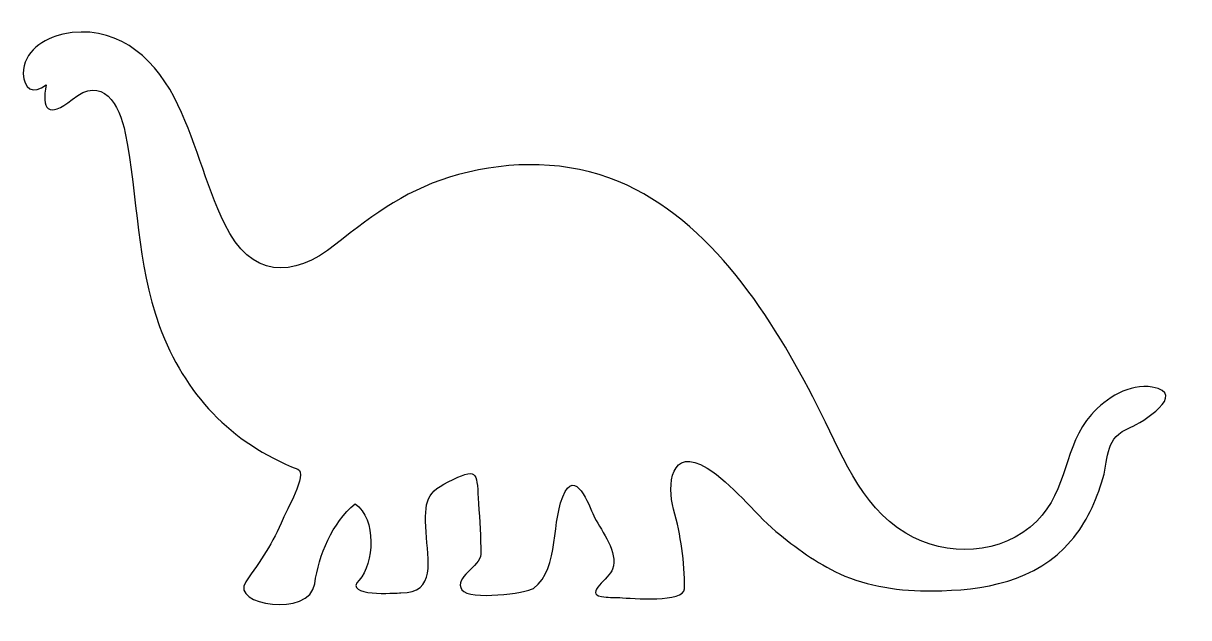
# Model space of a CAD drawing. Header units: centimetres. Extents: x -10 to 10.4, y -5.2 to 5.1.
import ezdxf

# ---------------------------------------------------------------- set-up
doc = ezdxf.new("R2010")
doc.units = ezdxf.units.CM
doc.header["$MEASUREMENT"] = 0
doc.layers.add('Camada 1', color=7, linetype='Continuous')

msp = doc.modelspace()

# ---------------------------------------------------------------- linework, layer by layer
at = {"layer": 'Camada 1'}
msp.add_open_spline([(-6.08005, -4.59032), (-5.81549, -4.21189), (-5.6101, -3.92264), (-5.42825, -3.48537), (-5.42825, -3.48537), (-5.38647, -3.38472), (-4.99185, -2.69554), (-5.17253, -2.62992), (-5.17253, -2.62992), (-6.34458, -2.16383), (-7.145, -1.32486), (-7.58079, -0.14014), (-7.58079, -0.14014), (-7.99216, 0.97868), (-7.951, 2.08718), (-8.17933, 3.22539), (-8.17933, 3.22539), (-8.2791, 3.72093), (-8.56864, 4.24385), (-9.10537, 3.80893), (-9.10537, 3.80893), (-9.52675, 3.46788), (-9.63888, 3.64798), (-9.55736, 4.0673), (-9.55736, 4.0673), (-9.78249, 3.8751), (-9.95582, 4.01017), (-9.95582, 4.25941), (-9.95582, 4.25941), (-9.95582, 4.64665), (-9.60475, 4.8703), (-9.26431, 4.9465), (-9.26431, 4.9465), (-8.38947, 5.13602), (-7.71618, 4.59161), (-7.32894, 3.85184), (-7.32894, 3.85184), (-6.95993, 3.14413), (-6.78953, 2.35345), (-6.44349, 1.63659), (-6.44349, 1.63659), (-5.99798, 0.71319), (-5.27408, 0.67494), (-4.50899, 1.28848), (-4.50899, 1.28848), (-3.82777, 1.83111), (-3.23306, 2.27016), (-2.37028, 2.50292), (-2.37028, 2.50292), (-1.45659, 2.74864), (-0.4652, 2.74922), (0.41494, 2.38169), (0.41494, 2.38169), (2.034, 1.70605), (3.10895, -0.00657), (3.87347, -1.50821), (3.87347, -1.50821), (4.27632, -2.29804), (4.62034, -3.26264), (5.42099, -3.74169), (5.42099, -3.74169), (6.13753, -4.17103), (7.09948, -4.13012), (7.70596, -3.53042), (7.70596, -3.53042), (8.24918, -2.99337), (8.17504, -2.21388), (8.6588, -1.67331), (8.6588, -1.67331), (8.91217, -1.38965), (9.32089, -1.13012), (9.71933, -1.19984), (9.71933, -1.19984), (10.35319, -1.3043), (9.53306, -1.82106), (9.34209, -1.89842), (9.34209, -1.89842), (8.88717, -2.08498), (8.96868, -2.3907), (8.85891, -2.78917), (8.85891, -2.78917), (8.74207, -3.1829), (8.56961, -3.56191), (8.30186, -3.87618), (8.30186, -3.87618), (7.70065, -4.58122), (6.76812, -4.74515), (5.88534, -4.74515), (5.88534, -4.74515), (5.34006, -4.75341), (4.75594, -4.67422), (4.27098, -4.44913), (4.27098, -4.44913), (3.86873, -4.26255), (3.50324, -3.99421), (3.16071, -3.71052), (3.16071, -3.71052), (2.75698, -3.37447), (2.40271, -2.87891), (1.9604, -2.6085), (1.9604, -2.6085), (1.31804, -2.21626), (1.26092, -2.90687), (1.37686, -3.32179), (1.37686, -3.32179), (1.50635, -3.79058), (1.56667, -4.22637), (1.56667, -4.71016), (1.56667, -4.71016), (1.56667, -4.95617), (0.65121, -4.87584), (0.43846, -4.86465), (0.43846, -4.86465), (0.33162, -4.86081), (0.226, -4.86346), (0.11945, -4.84552), (0.11945, -4.84552), (-0.1863, -4.79755), (0.26275, -4.52741), (0.31188, -4.36938), (0.31188, -4.36938), (0.4143, -4.06424), (0.13061, -3.72348), (0.00086, -3.47011), (0.00086, -3.47011), (-0.06153, -3.34859), (-0.30106, -2.63942), (-0.51116, -3.01664), (-0.51116, -3.01664), (-0.77688, -3.49805), (-0.58974, -4.34379), (-1.06438, -4.70251), (-1.06438, -4.70251), (-1.18974, -4.78667), (-2.17994, -4.91584), (-2.31178, -4.72868), (-2.31178, -4.72868), (-2.46685, -4.51122), (-1.98367, -4.32376), (-1.98367, -4.1072), (-1.98367, -4.1072), (-1.98367, -3.81325), (-2.00132, -3.51924), (-2.02251, -3.22616), (-2.02251, -3.22616), (-2.05781, -2.71297), (-2.01132, -2.59201), (-2.46479, -2.80508), (-2.46479, -2.80508), (-2.94916, -3.03225), (-2.96742, -3.16819), (-2.93533, -3.7267), (-2.93533, -3.7267), (-2.90707, -4.21078), (-2.75758, -4.78252), (-3.37496, -4.78252), (-3.37496, -4.78252), (-3.46235, -4.78252), (-4.38752, -4.85404), (-4.10532, -4.55741), (-4.10532, -4.55741), (-3.84489, -4.27843), (-3.79311, -3.49275), (-4.17361, -3.22997), (-4.17361, -3.22997), (-4.57588, -3.56544), (-4.80364, -4.11778), (-4.87719, -4.62303), (-4.87719, -4.62303), (-4.96361, -5.21302), (-6.36019, -4.99201), (-6.08005, -4.59032)], degree=3, knots=[0, 0, 0, 0, 0.02272727, 0.02272727, 0.02272727, 0.02272727, 0.04545455, 0.04545455, 0.04545455, 0.04545455, 0.06818182, 0.06818182, 0.06818182, 0.06818182, 0.09090909, 0.09090909, 0.09090909, 0.09090909, 0.11363636, 0.11363636, 0.11363636, 0.11363636, 0.13636364, 0.13636364, 0.13636364, 0.13636364, 0.15909091, 0.15909091, 0.15909091, 0.15909091, 0.18181818, 0.18181818, 0.18181818, 0.18181818, 0.20454545, 0.20454545, 0.20454545, 0.20454545, 0.22727273, 0.22727273, 0.22727273, 0.22727273, 0.25, 0.25, 0.25, 0.25, 0.27272727, 0.27272727, 0.27272727, 0.27272727, 0.29545455, 0.29545455, 0.29545455, 0.29545455, 0.31818182, 0.31818182, 0.31818182, 0.31818182, 0.34090909, 0.34090909, 0.34090909, 0.34090909, 0.36363636, 0.36363636, 0.36363636, 0.36363636, 0.38636364, 0.38636364, 0.38636364, 0.38636364, 0.40909091, 0.40909091, 0.40909091, 0.40909091, 0.43181818, 0.43181818, 0.43181818, 0.43181818, 0.45454545, 0.45454545, 0.45454545, 0.45454545, 0.47727273, 0.47727273, 0.47727273, 0.47727273, 0.5, 0.5, 0.5, 0.5, 0.52272727, 0.52272727, 0.52272727, 0.52272727, 0.54545455, 0.54545455, 0.54545455, 0.54545455, 0.56818182, 0.56818182, 0.56818182, 0.56818182, 0.59090909, 0.59090909, 0.59090909, 0.59090909, 0.61363636, 0.61363636, 0.61363636, 0.61363636, 0.63636364, 0.63636364, 0.63636364, 0.63636364, 0.65909091, 0.65909091, 0.65909091, 0.65909091, 0.68181818, 0.68181818, 0.68181818, 0.68181818, 0.70454545, 0.70454545, 0.70454545, 0.70454545, 0.72727273, 0.72727273, 0.72727273, 0.72727273, 0.75, 0.75, 0.75, 0.75, 0.77272727, 0.77272727, 0.77272727, 0.77272727, 0.79545455, 0.79545455, 0.79545455, 0.79545455, 0.81818182, 0.81818182, 0.81818182, 0.81818182, 0.84090909, 0.84090909, 0.84090909, 0.84090909, 0.86363636, 0.86363636, 0.86363636, 0.86363636, 0.88636364, 0.88636364, 0.88636364, 0.88636364, 0.90909091, 0.90909091, 0.90909091, 0.90909091, 0.93181818, 0.93181818, 0.93181818, 0.93181818, 0.95454545, 0.95454545, 0.95454545, 0.95454545, 1, 1, 1, 1], dxfattribs=at)

doc.saveas('drawing.dxf')
